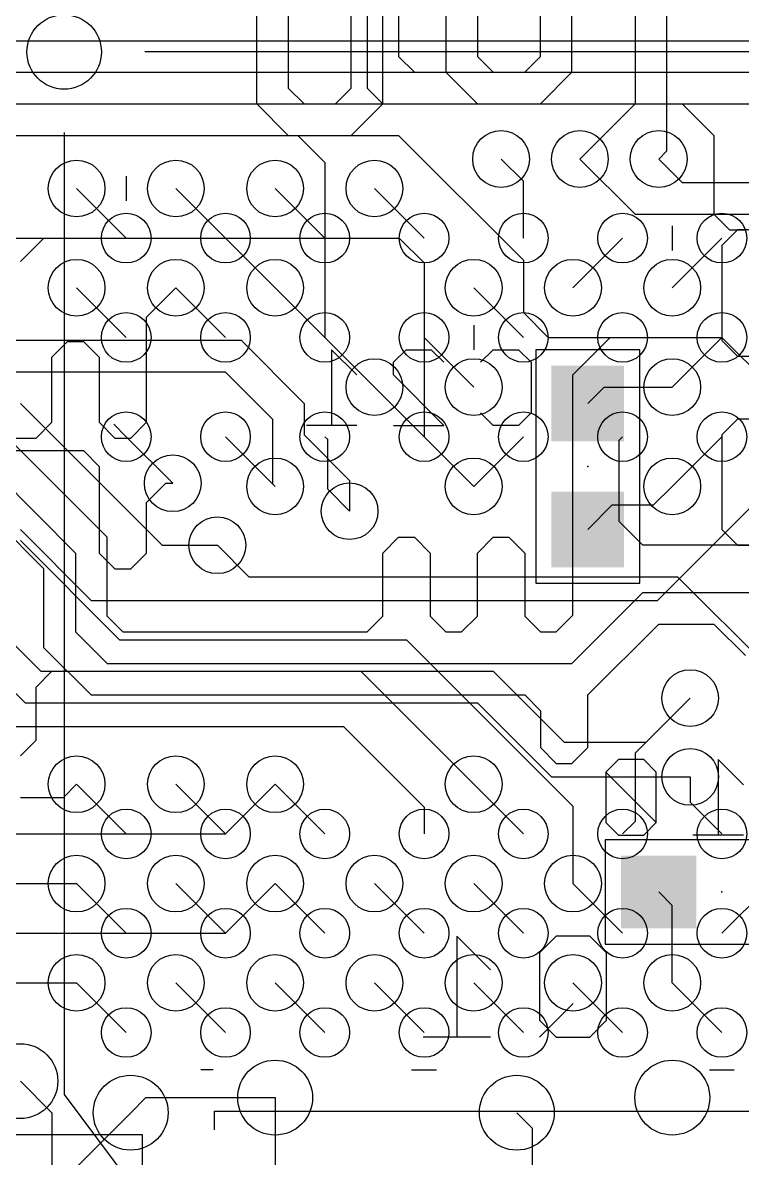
# Model space of a CAD drawing. Extents: x -61 to 136, y 23 to 123.
# Drawn here: x 83.97 to 89.76, y 63.39 to 72.54 of the extents above; entities that cross this region are included whole.
import ezdxf

# ---------------------------------------------------------------- set-up
doc = ezdxf.new("R2010")
doc.units = 0
for name, color, linetype in [('1', 14, 'CONTINUOUS'), ('14', 94, 'CONTINUOUS'), ('16', 134, 'CONTINUOUS'), ('18', 94, 'CONTINUOUS'), ('21', 251, 'CONTINUOUS'), ('22', 54, 'CONTINUOUS'), ('24', 54, 'CONTINUOUS'), ('26', 54, 'CONTINUOUS'), ('3', 214, 'CONTINUOUS'), ('40', 134, 'CONTINUOUS'), ('41', 14, 'CONTINUOUS')]:
    doc.layers.add(name, color=color, linetype=linetype)

# ---------------------------------------------------------------- blocks, each defined once
blk = doc.blocks.new('RECT')
blk.add_solid([(-0.5, -0.5), (0.5, -0.5), (-0.5, 0.5), (0.5, 0.5)])
blk = doc.blocks.new('PIE')
blk.add_circle((0, 0), 0.5)
blk = doc.blocks.new('ROUNDV')
blk.add_circle((0, 0), 0.5)

msp = doc.modelspace()

# ---------------------------------------------------------------- linework, layer by layer
at = {"layer": '1'}
for p, q in [((86.106, 74.6125), (86.106, 72.009)), ((85.852, 71.882), (85.852, 74.4855)), ((86.614, 72.009), (86.614, 74.168)), ((87.63, 74.168), (87.63, 72.263)), ((88.138, 72.263), (88.138, 74.168)), ((89.154, 74.168), (89.154, 71.501)), ((86.868, 71.882), (86.868, 74.041)), ((87.376, 74.041), (87.376, 72.136)), ((88.392, 72.136), (88.392, 74.041)), ((88.9, 74.041), (88.9, 71.882)), ((87.63, 72.263), (87.757, 72.136)), ((88.011, 72.136), (88.138, 72.263)), ((87.376, 72.136), (87.63, 71.882)), ((87.757, 72.136), (88.011, 72.136)), ((88.138, 71.882), (88.392, 72.136)), ((86.106, 72.009), (86.233, 71.882)), ((86.487, 71.882), (86.614, 72.009)), ((86.106, 71.628), (85.852, 71.882)), ((86.233, 71.882), (86.487, 71.882)), ((86.614, 71.628), (86.868, 71.882)), ((87.63, 71.882), (88.138, 71.882)), ((88.9, 71.882), (88.4555, 71.4375)), ((86.106, 71.628), (86.614, 71.628)), ((89.154, 71.501), (89.0905, 71.4375)), ((88, 71.258), (87.8205, 71.4375)), ((84.8, 70.8), (84.4, 71.2)), ((85.6, 70.8), (85.2, 71.2)), ((86.4, 70.8), (86, 71.2)), ((87.2, 70.8), (86.8, 71.2)), ((88, 70.8), (88, 71.258)), ((88.8, 70.8), (88.4, 70.4)), ((89.6, 70.8), (89.2, 70.4)), ((84.8, 70), (84.4, 70.4)), ((85.2, 70.4), (85.6, 70)), ((86, 70.4), (86.4, 70)), ((88, 70), (87.6, 70.4)), ((87.2, 70), (87.6, 69.6)), ((88.4, 69.7), (88.7, 70)), ((88.7, 70), (88.8, 70)), ((89.2, 69.6), (89.6, 70)), ((88.4, 67.7625), (88.4, 69.7)), ((86.8, 69.6), (87.2, 69.2)), ((83.947, 69.469), (85.09, 68.326)), ((84.6455, 68.3895), (83.693, 69.342)), ((84.8, 69.2), (84.7, 69.3)), ((83.439, 69.215), (84.3915, 68.2625)), ((85.175, 68.825), (84.8, 69.2)), ((86, 68.8), (85.6, 69.2)), ((86.4235, 69.1765), (86.4, 69.2)), ((86.4235, 68.7765), (86.4235, 69.1765)), ((87.6, 68.8), (88, 69.2)), ((88.773, 69.173), (88.8, 69.2)), ((88.773, 68.5165), (88.773, 69.173)), ((89.2, 68.8), (89.6, 69.2)), ((84.1375, 68.1355), (83.185, 69.088)), ((86.6, 68.6), (86.4235, 68.7765)), ((88.9635, 68.326), (88.773, 68.5165)), ((84.6455, 67.7545), (84.6455, 68.3895)), ((86.868, 68.2625), (86.995, 68.3895)), ((86.995, 68.3895), (87.122, 68.3895)), ((87.122, 68.3895), (87.249, 68.2625)), ((87.63, 68.2625), (87.757, 68.3895)), ((87.757, 68.3895), (87.884, 68.3895)), ((87.884, 68.3895), (88.011, 68.2625)), ((84.3915, 68.2625), (84.3915, 67.6275)), ((85.09, 68.326), (85.5345, 68.326)), ((86.868, 67.7545), (86.868, 68.2625)), ((87.249, 68.2625), (87.249, 67.7545)), ((87.63, 67.7545), (87.63, 68.2625)), ((88.011, 68.2625), (88.011, 67.7545)), ((89.8728, 68.326), (88.9635, 68.326)), ((84.1375, 67.5005), (84.1375, 68.1355)), ((88.392, 67.3735), (88.9635, 67.945)), ((88.9635, 67.945), (89.8728, 67.945)), ((84.7725, 67.6275), (84.6455, 67.7545)), ((86.741, 67.6275), (86.868, 67.7545)), ((87.249, 67.7545), (87.376, 67.6275)), ((87.503, 67.6275), (87.63, 67.7545)), ((88.011, 67.7545), (88.138, 67.6275)), ((88.265, 67.6275), (88.4, 67.7625)), ((84.3915, 67.6275), (84.6455, 67.3735)), ((84.7725, 67.6275), (86.741, 67.6275)), ((87.376, 67.6275), (87.503, 67.6275)), ((88.138, 67.6275), (88.265, 67.6275)), ((88.519, 67.1195), (89.0905, 67.691)), ((89.0905, 67.691), (89.535, 67.691)), ((89.535, 67.691), (89.789, 67.437)), ((84.5185, 67.1195), (84.1375, 67.5005)), ((84.6455, 67.3735), (88.392, 67.3735)), ((84.5185, 67.1195), (88.011, 67.1195)), ((88.011, 67.1195), (88.138, 66.9925)), ((88.519, 66.6953), (88.519, 67.1195)), ((89.3445, 67.0941), (88.9, 66.6496)), ((88.138, 66.9925), (88.138, 66.6953)), ((83.82, 66.8655), (86.5505, 66.8655)), ((86.5505, 66.8655), (87.2, 66.216)), ((88.138, 66.6953), (88.265, 66.5683)), ((88.392, 66.5683), (88.519, 66.6953)), ((88.9, 66.6496), (88.9, 66.1)), ((88.265, 66.5683), (88.392, 66.5683)), ((89.3445, 66.4591), (89.3445, 66.2555)), ((84.4, 66.4), (84.8, 66)), ((85.6, 66), (85.2, 66.4)), ((86, 66.4), (86.4, 66)), ((87.6, 66.4), (88, 66)), ((89.3445, 66.2555), (89.6, 66)), ((87.2, 66.216), (87.2, 66)), ((88.9, 66.1), (88.8, 66)), ((84.4, 65.6), (84.8, 65.2)), ((85.6, 65.2), (85.2, 65.6)), ((86, 65.6), (86.4, 65.2)), ((87.2, 65.2), (86.8, 65.6)), ((88, 65.2), (87.6, 65.6)), ((88.4, 65.6), (88.8, 65.2)), ((90, 65.6), (89.6, 65.2)), ((83.663, 64.8), (84.4, 64.8)), ((84.4, 64.8), (84.8, 64.4)), ((85.6, 64.4), (85.2, 64.8)), ((86, 64.8), (86.4, 64.4)), ((87.2, 64.4), (86.8, 64.8)), ((88, 64.4), (87.6, 64.8)), ((88.8, 64.4), (88.4, 64.8)), ((89.6, 64.4), (89.2, 64.8)), ((83.947, 64.008), (84.201, 63.754)), ((86, 63.875), (86, 62.103)), ((84.201, 63.754), (84.201, 62.1665)), ((88.0745, 63.627), (87.9475, 63.754)), ((88.0745, 62.103), (88.0745, 63.627))]:
    msp.add_line(p, q, dxfattribs=at)
at = {"layer": '14'}
for p, q in [((78.41, 72.39), (90.297, 72.39)), ((78.136, 72.136), (90.17, 72.136)), ((80.518, 71.882), (89.281, 71.882)), ((89.281, 71.882), (89.535, 71.628)), ((81.026, 71.628), (86.1822, 71.628)), ((86.1822, 71.628), (86.4, 71.4102)), ((89.535, 71.628), (89.535, 70.993)), ((86.4, 71.4102), (86.4, 70)), ((89.535, 70.993), (89.662, 70.866)), ((89.662, 70.866), (89.789, 70.866)), ((83.947, 70.612), (84.135, 70.8)), ((84.135, 70.8), (85.6, 70.8)), ((85.6, 70.8), (86, 70.4)), ((84.963, 70.163), (85.2, 70.4)), ((84.963, 69.3166), (84.963, 70.163)), ((86.4, 70), (86.8, 69.6)), ((84.201, 69.8398), (84.328, 69.9668)), ((84.328, 69.9668), (84.455, 69.9668)), ((84.455, 69.9668), (84.582, 69.8398)), ((84.201, 69.3166), (84.201, 69.8398)), ((84.582, 69.8398), (84.582, 69.3166)), ((84.074, 69.1896), (84.201, 69.3166)), ((84.582, 69.3166), (84.709, 69.1896)), ((84.836, 69.1896), (84.963, 69.3166)), ((82.5246, 69.1896), (84.074, 69.1896)), ((84.709, 69.1896), (84.836, 69.1896))]:
    msp.add_line(p, q, dxfattribs=at)
at = {"layer": '16'}
for p, q in [((80.899, 72.39), (90.297, 72.39)), ((81.026, 72.136), (90.17, 72.136)), ((82.042, 71.882), (90.043, 71.882)), ((82.423, 71.628), (86.995, 71.628)), ((86.995, 71.628), (88, 70.623)), ((88.4555, 71.4375), (88.9, 70.993)), ((89.0905, 71.4375), (89.281, 71.247)), ((89.281, 71.247), (90.17, 71.247)), ((88.9, 70.993), (90.043, 70.993)), ((83.6955, 70.8), (87, 70.8)), ((87, 70.8), (87.2, 70.6)), ((87.2, 70.6), (87.2, 69.2)), ((88, 70.623), (88, 70.2)), ((88, 70.2), (88.2, 70)), ((88.2, 70), (89.6, 70)), ((89.6, 70), (90.8, 68.8)), ((83.693, 69.977), (85.725, 69.977)), ((85.725, 69.977), (86.233, 69.469)), ((83.82, 69.723), (85.598, 69.723)), ((85.598, 69.723), (85.979, 69.342)), ((88.519, 69.469), (88.65, 69.6)), ((88.65, 69.6), (89.2, 69.6)), ((86.233, 69.469), (86.233, 69.215)), ((85.979, 69.342), (85.979, 68.821)), ((86.233, 69.215), (86.6, 68.848)), ((87.2, 69.2), (87.6, 68.8)), ((80.772, 69.088), (84.455, 69.088)), ((84.455, 69.088), (84.582, 68.961)), ((84.582, 68.961), (84.582, 68.2625)), ((84.963, 68.6689), (85.1191, 68.825)), ((85.1191, 68.825), (85.175, 68.825)), ((85.979, 68.821), (86, 68.8)), ((86.6, 68.848), (86.6, 68.6)), ((89.05, 68.65), (89.2, 68.8)), ((89.0815, 67.8815), (90, 68.8)), ((84.963, 68.2625), (84.963, 68.6689)), ((88.519, 68.453), (88.716, 68.65)), ((88.716, 68.65), (89.05, 68.65)), ((83.947, 68.453), (84.5185, 67.8815)), ((84.582, 68.2625), (84.709, 68.1355)), ((84.836, 68.1355), (84.963, 68.2625)), ((84.709, 68.1355), (84.836, 68.1355)), ((83.0326, 68.0085), (83.9851, 67.056)), ((84.5185, 67.8815), (89.0815, 67.8815)), ((83.6676, 67.7545), (84.1121, 67.31)), ((84.1121, 67.31), (87.757, 67.31)), ((87.757, 67.31), (88.3285, 66.7385)), ((88.9889, 66.7385), (89.3445, 67.0941)), ((83.9851, 67.056), (87.63, 67.056)), ((87.63, 67.056), (88.2269, 66.4591)), ((88.3285, 66.7385), (88.9889, 66.7385)), ((88.2269, 66.4591), (89.3445, 66.4591)), ((84.294, 66.294), (84.4, 66.4)), ((85.6, 66), (86, 66.4)), ((83.947, 66.294), (84.294, 66.294)), ((83.86, 66), (85.6, 66)), ((83.625, 65.6), (84.4, 65.6)), ((89.2, 65.4225), (89.0905, 65.532)), ((89.2, 64.8), (89.2, 65.4225)), ((84.836, 63.754), (84.957, 63.875)), ((84.957, 63.875), (86, 63.875)), ((84.201, 63.119), (84.836, 63.754))]:
    msp.add_line(p, q, dxfattribs=at)
at = {"layer": '21'}
for p, q in [((97.3, 72.3), (84.95, 72.3)), ((84.3, 71.65), (84.3, 63.9)), ((84.3, 63.9), (85.05, 62.9))]:
    msp.add_line(p, q, dxfattribs=at)
at = {"layer": '22'}
for p, q in [((85.511, 63.6165), (85.511, 63.7665)), ((85.511, 63.7665), (90.511, 63.7665))]:
    msp.add_line(p, q, dxfattribs=at)
at = {"layer": '24'}
for p in [(88.519, 68.961), (89.5985, 65.532)]:
    msp.add_point(p, dxfattribs=at)
at = {"layer": '26'}
for p, q in [((86.6585, 69.6979), (86.4552, 69.9013)), ((86.4552, 69.9013), (86.4552, 69.2912)), ((86.9534, 69.7996), (87.0551, 69.9013)), ((87.0551, 69.9013), (87.2585, 69.9013)), ((87.2585, 69.9013), (87.3602, 69.7996)), ((87.6551, 69.7996), (87.7567, 69.9013)), ((87.7567, 69.9013), (87.9601, 69.9013)), ((87.9601, 69.9013), (88.0618, 69.7996)), ((86.9534, 69.6979), (86.9534, 69.7996)), ((88.0618, 69.7996), (88.0618, 69.3929)), ((87.3602, 69.2912), (86.9534, 69.6979)), ((87.7567, 69.2912), (87.6551, 69.3929)), ((88.0618, 69.3929), (87.9601, 69.2912)), ((86.6585, 69.2912), (86.2518, 69.2912)), ((86.9534, 69.2912), (87.3602, 69.2912)), ((87.9601, 69.2912), (87.7567, 69.2912)), ((88.7665, 66.5993), (88.6648, 66.4976)), ((88.9698, 66.5993), (88.7665, 66.5993)), ((89.0715, 66.4976), (88.9698, 66.5993)), ((89.7732, 66.3959), (89.5698, 66.5993)), ((89.5698, 66.5993), (89.5698, 65.9892)), ((88.6648, 66.4976), (88.6648, 66.0909)), ((89.0715, 66.0909), (88.6648, 66.4976)), ((89.0715, 66.0909), (89.0715, 66.4976)), ((88.6648, 66.0909), (88.7665, 65.9892)), ((88.9698, 65.9892), (89.0715, 66.0909)), ((88.7665, 65.9892), (88.9698, 65.9892)), ((89.7732, 65.9892), (89.3664, 65.9892)), ((87.7359, 64.9059), (87.4647, 65.1771)), ((87.4647, 65.1771), (87.4647, 64.3636)), ((88.2647, 65.1771), (88.1291, 65.0415)), ((88.5358, 65.1771), (88.2647, 65.1771)), ((88.6714, 65.0415), (88.5358, 65.1771)), ((88.1291, 65.0415), (88.1291, 64.4992)), ((88.6714, 64.4992), (88.6714, 65.0415)), ((88.4002, 64.6348), (88.1291, 64.3636)), ((88.1291, 64.4992), (88.2647, 64.3636)), ((88.5358, 64.3636), (88.6714, 64.4992)), ((87.7359, 64.3636), (87.1936, 64.3636)), ((88.2647, 64.3636), (88.5358, 64.3636))]:
    msp.add_line(p, q, dxfattribs=at)
at = {"layer": '3'}
for p, q in [((86.741, 72.898), (86.741, 72.009)), ((86.995, 72.644), (86.995, 72.263)), ((86.995, 72.263), (87.122, 72.136)), ((87.122, 72.136), (90.043, 72.136)), ((86.741, 72.009), (86.868, 71.882)), ((86.868, 71.882), (89.916, 71.882)), ((89.7255, 70.866), (89.6, 70.7405)), ((89.9795, 70.866), (89.7255, 70.866)), ((89.6, 70.7405), (89.6, 69.9755)), ((89.6, 69.9755), (89.7255, 69.85)), ((89.7255, 69.85), (89.9795, 69.85)), ((89.7255, 69.342), (89.6, 69.2165)), ((89.9795, 69.342), (89.7255, 69.342)), ((89.6, 69.2165), (89.6, 68.4515)), ((89.6, 68.4515), (89.7255, 68.326)), ((83.947, 68.3641), (84.7471, 67.564)), ((85.5345, 68.326), (85.7885, 68.072)), ((89.7255, 68.326), (89.9795, 68.326)), ((85.7885, 68.072), (89.2429, 68.072)), ((89.2429, 68.072), (90.3605, 66.9544)), ((84.7471, 67.564), (87.0585, 67.564)), ((87.0585, 67.564), (88.4, 66.2225)), ((84.074, 67.183), (84.201, 67.31)), ((84.201, 67.31), (86.69, 67.31)), ((86.69, 67.31), (87.6, 66.4)), ((84.074, 66.7562), (84.074, 67.183)), ((83.947, 66.6292), (84.074, 66.7562)), ((88.4, 66.2225), (88.4, 65.6)), ((85.6, 65.2), (86, 65.6)), ((83.263, 65.2), (85.6, 65.2))]:
    msp.add_line(p, q, dxfattribs=at)
at = {"layer": '40'}
for p, q in [((88.0999, 69.9008), (88.0999, 68.0212)), ((88.9381, 69.9008), (88.0999, 69.9008)), ((88.9381, 68.0212), (88.9381, 69.9008)), ((88.0999, 68.0212), (88.9381, 68.0212)), ((90.5383, 65.9511), (88.6587, 65.9511)), ((88.6587, 65.9511), (88.6587, 65.1129)), ((88.6587, 65.1129), (90.5383, 65.1129)), ((84.93, 63.576), (83.472, 63.576)), ((84.93, 60.376), (84.93, 63.576))]:
    msp.add_line(p, q, dxfattribs=at)
at = {"layer": '41'}
for p, q in [((84.8, 71.3), (84.8, 71.1)), ((89.2, 70.9), (89.2, 70.7)), ((87.6, 70.1), (87.6, 69.9)), ((85.5, 64.1), (85.4, 64.1)), ((87.1, 64.1), (87.3, 64.1)), ((89.5, 64.1), (89.7, 64.1))]:
    msp.add_line(p, q, dxfattribs=at)

# ---------------------------------------------------------------- block references
at = {"layer": '1'}
for p, xscale, yscale in [((84.3, 72.3), 0.6, 0.6), ((84.8, 70.8), 0.4, 0.4), ((85.6, 70.8), 0.4, 0.4), ((86.4, 70.8), 0.4, 0.4), ((87.2, 70.8), 0.4, 0.4), ((88, 70.8), 0.4, 0.4), ((88.8, 70.8), 0.4, 0.4), ((89.6, 70.8), 0.4, 0.4), ((84.8, 70), 0.4, 0.4), ((85.6, 70), 0.4, 0.4), ((86.4, 70), 0.4, 0.4), ((87.2, 70), 0.4, 0.4), ((88, 70), 0.4, 0.4), ((88.8, 70), 0.4, 0.4), ((89.6, 70), 0.4, 0.4), ((84.8, 69.2), 0.4, 0.4), ((85.6, 69.2), 0.4, 0.4), ((86.4, 69.2), 0.4, 0.4), ((87.2, 69.2), 0.4, 0.4), ((88, 69.2), 0.4, 0.4), ((88.8, 69.2), 0.4, 0.4), ((89.6, 69.2), 0.4, 0.4), ((84.8, 66), 0.4, 0.4), ((85.6, 66), 0.4, 0.4), ((86.4, 66), 0.4, 0.4), ((87.2, 66), 0.4, 0.4), ((88, 66), 0.4, 0.4), ((88.8, 66), 0.4, 0.4), ((89.6, 66), 0.4, 0.4), ((84.8, 65.2), 0.4, 0.4), ((85.6, 65.2), 0.4, 0.4), ((86.4, 65.2), 0.4, 0.4), ((87.2, 65.2), 0.4, 0.4), ((88, 65.2), 0.4, 0.4), ((88.8, 65.2), 0.4, 0.4), ((89.6, 65.2), 0.4, 0.4), ((84.8, 64.4), 0.4, 0.4), ((85.6, 64.4), 0.4, 0.4), ((86.4, 64.4), 0.4, 0.4), ((87.2, 64.4), 0.4, 0.4), ((88, 64.4), 0.4, 0.4), ((88.8, 64.4), 0.4, 0.4), ((89.6, 64.4), 0.4, 0.4)]:
    msp.add_blockref('PIE', p, dxfattribs=dict(at, xscale=xscale, yscale=yscale))
at = {"layer": '16', "xscale": 0.6096, "yscale": 0.5842, "rotation": 270}
for p in [(88.519, 69.469), (88.519, 68.453)]:
    msp.add_blockref('RECT', p, dxfattribs=at)
at = {"layer": '16', "xscale": 0.6096, "yscale": 0.5842}
msp.add_blockref('RECT', (89.0905, 65.532), dxfattribs=at)
at = {"layer": '18'}
for p, xscale, yscale in [((87.8205, 71.4375), 0.4572, 0.4572), ((87.8205, 71.4375), 0.4572, 0.4572), ((87.8205, 71.4375), 0.4572, 0.4572), ((87.8205, 71.4375), 0.4572, 0.4572), ((87.8205, 71.4375), 0.4572, 0.4572), ((87.8205, 71.4375), 0.4572, 0.4572), ((87.8205, 71.4375), 0.4572, 0.4572), ((87.8205, 71.4375), 0.4572, 0.4572), ((88.4555, 71.4375), 0.4572, 0.4572), ((88.4555, 71.4375), 0.4572, 0.4572), ((88.4555, 71.4375), 0.4572, 0.4572), ((88.4555, 71.4375), 0.4572, 0.4572), ((88.4555, 71.4375), 0.4572, 0.4572), ((88.4555, 71.4375), 0.4572, 0.4572), ((88.4555, 71.4375), 0.4572, 0.4572), ((88.4555, 71.4375), 0.4572, 0.4572), ((89.0905, 71.4375), 0.4572, 0.4572), ((89.0905, 71.4375), 0.4572, 0.4572), ((89.0905, 71.4375), 0.4572, 0.4572), ((89.0905, 71.4375), 0.4572, 0.4572), ((89.0905, 71.4375), 0.4572, 0.4572), ((89.0905, 71.4375), 0.4572, 0.4572), ((89.0905, 71.4375), 0.4572, 0.4572), ((89.0905, 71.4375), 0.4572, 0.4572), ((84.4, 71.2), 0.4572, 0.4572), ((84.4, 71.2), 0.4572, 0.4572), ((84.4, 71.2), 0.4572, 0.4572), ((84.4, 71.2), 0.4572, 0.4572), ((84.4, 71.2), 0.4572, 0.4572), ((84.4, 71.2), 0.4572, 0.4572), ((84.4, 71.2), 0.4572, 0.4572), ((84.4, 71.2), 0.4572, 0.4572), ((85.2, 71.2), 0.4572, 0.4572), ((85.2, 71.2), 0.4572, 0.4572), ((85.2, 71.2), 0.4572, 0.4572), ((85.2, 71.2), 0.4572, 0.4572), ((85.2, 71.2), 0.4572, 0.4572), ((85.2, 71.2), 0.4572, 0.4572), ((85.2, 71.2), 0.4572, 0.4572), ((85.2, 71.2), 0.4572, 0.4572), ((86, 71.2), 0.4572, 0.4572), ((86, 71.2), 0.4572, 0.4572), ((86, 71.2), 0.4572, 0.4572), ((86, 71.2), 0.4572, 0.4572), ((86, 71.2), 0.4572, 0.4572), ((86, 71.2), 0.4572, 0.4572), ((86, 71.2), 0.4572, 0.4572), ((86, 71.2), 0.4572, 0.4572), ((86.8, 71.2), 0.4572, 0.4572), ((86.8, 71.2), 0.4572, 0.4572), ((86.8, 71.2), 0.4572, 0.4572), ((86.8, 71.2), 0.4572, 0.4572), ((86.8, 71.2), 0.4572, 0.4572), ((86.8, 71.2), 0.4572, 0.4572), ((86.8, 71.2), 0.4572, 0.4572), ((86.8, 71.2), 0.4572, 0.4572), ((84.4, 70.4), 0.4572, 0.4572), ((84.4, 70.4), 0.4572, 0.4572), ((84.4, 70.4), 0.4572, 0.4572), ((84.4, 70.4), 0.4572, 0.4572), ((84.4, 70.4), 0.4572, 0.4572), ((84.4, 70.4), 0.4572, 0.4572), ((84.4, 70.4), 0.4572, 0.4572), ((84.4, 70.4), 0.4572, 0.4572), ((85.2, 70.4), 0.4572, 0.4572), ((85.2, 70.4), 0.4572, 0.4572), ((85.2, 70.4), 0.4572, 0.4572), ((85.2, 70.4), 0.4572, 0.4572), ((85.2, 70.4), 0.4572, 0.4572), ((85.2, 70.4), 0.4572, 0.4572), ((85.2, 70.4), 0.4572, 0.4572), ((85.2, 70.4), 0.4572, 0.4572), ((86, 70.4), 0.4572, 0.4572), ((86, 70.4), 0.4572, 0.4572), ((86, 70.4), 0.4572, 0.4572), ((86, 70.4), 0.4572, 0.4572), ((86, 70.4), 0.4572, 0.4572), ((86, 70.4), 0.4572, 0.4572), ((86, 70.4), 0.4572, 0.4572), ((86, 70.4), 0.4572, 0.4572), ((87.6, 70.4), 0.4572, 0.4572), ((87.6, 70.4), 0.4572, 0.4572), ((87.6, 70.4), 0.4572, 0.4572), ((87.6, 70.4), 0.4572, 0.4572), ((87.6, 70.4), 0.4572, 0.4572), ((87.6, 70.4), 0.4572, 0.4572), ((87.6, 70.4), 0.4572, 0.4572), ((87.6, 70.4), 0.4572, 0.4572), ((88.4, 70.4), 0.4572, 0.4572), ((88.4, 70.4), 0.4572, 0.4572), ((88.4, 70.4), 0.4572, 0.4572), ((88.4, 70.4), 0.4572, 0.4572), ((88.4, 70.4), 0.4572, 0.4572), ((88.4, 70.4), 0.4572, 0.4572), ((88.4, 70.4), 0.4572, 0.4572), ((88.4, 70.4), 0.4572, 0.4572), ((89.2, 70.4), 0.4572, 0.4572), ((89.2, 70.4), 0.4572, 0.4572), ((89.2, 70.4), 0.4572, 0.4572), ((89.2, 70.4), 0.4572, 0.4572), ((89.2, 70.4), 0.4572, 0.4572), ((89.2, 70.4), 0.4572, 0.4572), ((89.2, 70.4), 0.4572, 0.4572), ((89.2, 70.4), 0.4572, 0.4572), ((86.8, 69.6), 0.4572, 0.4572), ((86.8, 69.6), 0.4572, 0.4572), ((86.8, 69.6), 0.4572, 0.4572), ((86.8, 69.6), 0.4572, 0.4572), ((86.8, 69.6), 0.4572, 0.4572), ((86.8, 69.6), 0.4572, 0.4572), ((86.8, 69.6), 0.4572, 0.4572), ((86.8, 69.6), 0.4572, 0.4572), ((87.6, 69.6), 0.4572, 0.4572), ((87.6, 69.6), 0.4572, 0.4572), ((87.6, 69.6), 0.4572, 0.4572), ((87.6, 69.6), 0.4572, 0.4572), ((87.6, 69.6), 0.4572, 0.4572), ((87.6, 69.6), 0.4572, 0.4572), ((87.6, 69.6), 0.4572, 0.4572), ((87.6, 69.6), 0.4572, 0.4572), ((89.2, 69.6), 0.4572, 0.4572), ((89.2, 69.6), 0.4572, 0.4572), ((89.2, 69.6), 0.4572, 0.4572), ((89.2, 69.6), 0.4572, 0.4572), ((89.2, 69.6), 0.4572, 0.4572), ((89.2, 69.6), 0.4572, 0.4572), ((89.2, 69.6), 0.4572, 0.4572), ((89.2, 69.6), 0.4572, 0.4572), ((85.175, 68.825), 0.4572, 0.4572), ((85.175, 68.825), 0.4572, 0.4572), ((85.175, 68.825), 0.4572, 0.4572), ((85.175, 68.825), 0.4572, 0.4572), ((85.175, 68.825), 0.4572, 0.4572), ((85.175, 68.825), 0.4572, 0.4572), ((85.175, 68.825), 0.4572, 0.4572), ((85.175, 68.825), 0.4572, 0.4572), ((86, 68.8), 0.4572, 0.4572), ((86, 68.8), 0.4572, 0.4572), ((86, 68.8), 0.4572, 0.4572), ((86, 68.8), 0.4572, 0.4572), ((86, 68.8), 0.4572, 0.4572), ((86, 68.8), 0.4572, 0.4572), ((86, 68.8), 0.4572, 0.4572), ((86, 68.8), 0.4572, 0.4572), ((87.6, 68.8), 0.4572, 0.4572), ((87.6, 68.8), 0.4572, 0.4572), ((87.6, 68.8), 0.4572, 0.4572), ((87.6, 68.8), 0.4572, 0.4572), ((87.6, 68.8), 0.4572, 0.4572), ((87.6, 68.8), 0.4572, 0.4572), ((87.6, 68.8), 0.4572, 0.4572), ((87.6, 68.8), 0.4572, 0.4572), ((89.2, 68.8), 0.4572, 0.4572), ((89.2, 68.8), 0.4572, 0.4572), ((89.2, 68.8), 0.4572, 0.4572), ((89.2, 68.8), 0.4572, 0.4572), ((89.2, 68.8), 0.4572, 0.4572), ((89.2, 68.8), 0.4572, 0.4572), ((89.2, 68.8), 0.4572, 0.4572), ((89.2, 68.8), 0.4572, 0.4572), ((86.6, 68.6), 0.4572, 0.4572), ((86.6, 68.6), 0.4572, 0.4572), ((86.6, 68.6), 0.4572, 0.4572), ((86.6, 68.6), 0.4572, 0.4572), ((86.6, 68.6), 0.4572, 0.4572), ((86.6, 68.6), 0.4572, 0.4572), ((86.6, 68.6), 0.4572, 0.4572), ((86.6, 68.6), 0.4572, 0.4572), ((85.5345, 68.326), 0.4572, 0.4572), ((85.5345, 68.326), 0.4572, 0.4572), ((85.5345, 68.326), 0.4572, 0.4572), ((85.5345, 68.326), 0.4572, 0.4572), ((85.5345, 68.326), 0.4572, 0.4572), ((85.5345, 68.326), 0.4572, 0.4572), ((85.5345, 68.326), 0.4572, 0.4572), ((85.5345, 68.326), 0.4572, 0.4572), ((89.3445, 67.0941), 0.4572, 0.4572), ((89.3445, 67.0941), 0.4572, 0.4572), ((89.3445, 67.0941), 0.4572, 0.4572), ((89.3445, 67.0941), 0.4572, 0.4572), ((89.3445, 67.0941), 0.4572, 0.4572), ((89.3445, 67.0941), 0.4572, 0.4572), ((89.3445, 67.0941), 0.4572, 0.4572), ((89.3445, 67.0941), 0.4572, 0.4572), ((84.4, 66.4), 0.4572, 0.4572), ((84.4, 66.4), 0.4572, 0.4572), ((84.4, 66.4), 0.4572, 0.4572), ((84.4, 66.4), 0.4572, 0.4572), ((84.4, 66.4), 0.4572, 0.4572), ((84.4, 66.4), 0.4572, 0.4572), ((84.4, 66.4), 0.4572, 0.4572), ((84.4, 66.4), 0.4572, 0.4572), ((85.2, 66.4), 0.4572, 0.4572), ((85.2, 66.4), 0.4572, 0.4572), ((85.2, 66.4), 0.4572, 0.4572), ((85.2, 66.4), 0.4572, 0.4572), ((85.2, 66.4), 0.4572, 0.4572), ((85.2, 66.4), 0.4572, 0.4572), ((85.2, 66.4), 0.4572, 0.4572), ((85.2, 66.4), 0.4572, 0.4572), ((86, 66.4), 0.4572, 0.4572), ((86, 66.4), 0.4572, 0.4572), ((86, 66.4), 0.4572, 0.4572), ((86, 66.4), 0.4572, 0.4572), ((86, 66.4), 0.4572, 0.4572), ((86, 66.4), 0.4572, 0.4572), ((86, 66.4), 0.4572, 0.4572), ((86, 66.4), 0.4572, 0.4572), ((87.6, 66.4), 0.4572, 0.4572), ((87.6, 66.4), 0.4572, 0.4572), ((87.6, 66.4), 0.4572, 0.4572), ((87.6, 66.4), 0.4572, 0.4572), ((87.6, 66.4), 0.4572, 0.4572), ((87.6, 66.4), 0.4572, 0.4572), ((87.6, 66.4), 0.4572, 0.4572), ((87.6, 66.4), 0.4572, 0.4572), ((89.3445, 66.4591), 0.4572, 0.4572), ((89.3445, 66.4591), 0.4572, 0.4572), ((89.3445, 66.4591), 0.4572, 0.4572), ((89.3445, 66.4591), 0.4572, 0.4572), ((89.3445, 66.4591), 0.4572, 0.4572), ((89.3445, 66.4591), 0.4572, 0.4572), ((89.3445, 66.4591), 0.4572, 0.4572), ((89.3445, 66.4591), 0.4572, 0.4572), ((84.4, 65.6), 0.4572, 0.4572), ((84.4, 65.6), 0.4572, 0.4572), ((84.4, 65.6), 0.4572, 0.4572), ((84.4, 65.6), 0.4572, 0.4572), ((84.4, 65.6), 0.4572, 0.4572), ((84.4, 65.6), 0.4572, 0.4572), ((84.4, 65.6), 0.4572, 0.4572), ((84.4, 65.6), 0.4572, 0.4572), ((85.2, 65.6), 0.4572, 0.4572), ((85.2, 65.6), 0.4572, 0.4572), ((85.2, 65.6), 0.4572, 0.4572), ((85.2, 65.6), 0.4572, 0.4572), ((85.2, 65.6), 0.4572, 0.4572), ((85.2, 65.6), 0.4572, 0.4572), ((85.2, 65.6), 0.4572, 0.4572), ((85.2, 65.6), 0.4572, 0.4572), ((86, 65.6), 0.4572, 0.4572), ((86, 65.6), 0.4572, 0.4572), ((86, 65.6), 0.4572, 0.4572), ((86, 65.6), 0.4572, 0.4572), ((86, 65.6), 0.4572, 0.4572), ((86, 65.6), 0.4572, 0.4572), ((86, 65.6), 0.4572, 0.4572), ((86, 65.6), 0.4572, 0.4572), ((86.8, 65.6), 0.4572, 0.4572), ((86.8, 65.6), 0.4572, 0.4572), ((86.8, 65.6), 0.4572, 0.4572), ((86.8, 65.6), 0.4572, 0.4572), ((86.8, 65.6), 0.4572, 0.4572), ((86.8, 65.6), 0.4572, 0.4572), ((86.8, 65.6), 0.4572, 0.4572), ((86.8, 65.6), 0.4572, 0.4572), ((87.6, 65.6), 0.4572, 0.4572), ((87.6, 65.6), 0.4572, 0.4572), ((87.6, 65.6), 0.4572, 0.4572), ((87.6, 65.6), 0.4572, 0.4572), ((87.6, 65.6), 0.4572, 0.4572), ((87.6, 65.6), 0.4572, 0.4572), ((87.6, 65.6), 0.4572, 0.4572), ((87.6, 65.6), 0.4572, 0.4572), ((88.4, 65.6), 0.4572, 0.4572), ((88.4, 65.6), 0.4572, 0.4572), ((88.4, 65.6), 0.4572, 0.4572), ((88.4, 65.6), 0.4572, 0.4572), ((88.4, 65.6), 0.4572, 0.4572), ((88.4, 65.6), 0.4572, 0.4572), ((88.4, 65.6), 0.4572, 0.4572), ((88.4, 65.6), 0.4572, 0.4572), ((84.4, 64.8), 0.4572, 0.4572), ((84.4, 64.8), 0.4572, 0.4572), ((84.4, 64.8), 0.4572, 0.4572), ((84.4, 64.8), 0.4572, 0.4572), ((84.4, 64.8), 0.4572, 0.4572), ((84.4, 64.8), 0.4572, 0.4572), ((84.4, 64.8), 0.4572, 0.4572), ((84.4, 64.8), 0.4572, 0.4572), ((85.2, 64.8), 0.4572, 0.4572), ((85.2, 64.8), 0.4572, 0.4572), ((85.2, 64.8), 0.4572, 0.4572), ((85.2, 64.8), 0.4572, 0.4572), ((85.2, 64.8), 0.4572, 0.4572), ((85.2, 64.8), 0.4572, 0.4572), ((85.2, 64.8), 0.4572, 0.4572), ((85.2, 64.8), 0.4572, 0.4572), ((86, 64.8), 0.4572, 0.4572), ((86, 64.8), 0.4572, 0.4572), ((86, 64.8), 0.4572, 0.4572), ((86, 64.8), 0.4572, 0.4572), ((86, 64.8), 0.4572, 0.4572), ((86, 64.8), 0.4572, 0.4572), ((86, 64.8), 0.4572, 0.4572), ((86, 64.8), 0.4572, 0.4572), ((86.8, 64.8), 0.4572, 0.4572), ((86.8, 64.8), 0.4572, 0.4572), ((86.8, 64.8), 0.4572, 0.4572), ((86.8, 64.8), 0.4572, 0.4572), ((86.8, 64.8), 0.4572, 0.4572), ((86.8, 64.8), 0.4572, 0.4572), ((86.8, 64.8), 0.4572, 0.4572), ((86.8, 64.8), 0.4572, 0.4572), ((87.6, 64.8), 0.4572, 0.4572), ((87.6, 64.8), 0.4572, 0.4572), ((87.6, 64.8), 0.4572, 0.4572), ((87.6, 64.8), 0.4572, 0.4572), ((87.6, 64.8), 0.4572, 0.4572), ((87.6, 64.8), 0.4572, 0.4572), ((87.6, 64.8), 0.4572, 0.4572), ((87.6, 64.8), 0.4572, 0.4572), ((88.4, 64.8), 0.4572, 0.4572), ((88.4, 64.8), 0.4572, 0.4572), ((88.4, 64.8), 0.4572, 0.4572), ((88.4, 64.8), 0.4572, 0.4572), ((88.4, 64.8), 0.4572, 0.4572), ((88.4, 64.8), 0.4572, 0.4572), ((88.4, 64.8), 0.4572, 0.4572), ((88.4, 64.8), 0.4572, 0.4572), ((89.2, 64.8), 0.4572, 0.4572), ((89.2, 64.8), 0.4572, 0.4572), ((89.2, 64.8), 0.4572, 0.4572), ((89.2, 64.8), 0.4572, 0.4572), ((89.2, 64.8), 0.4572, 0.4572), ((89.2, 64.8), 0.4572, 0.4572), ((89.2, 64.8), 0.4572, 0.4572), ((89.2, 64.8), 0.4572, 0.4572), ((83.947, 64.008), 0.6032, 0.6032), ((83.947, 64.008), 0.6032, 0.6032), ((83.947, 64.008), 0.6032, 0.6032), ((83.947, 64.008), 0.6032, 0.6032), ((83.947, 64.008), 0.6032, 0.6032), ((83.947, 64.008), 0.6032, 0.6032), ((83.947, 64.008), 0.6032, 0.6032), ((83.947, 64.008), 0.6032, 0.6032), ((86, 63.875), 0.6032, 0.6032), ((86, 63.875), 0.6032, 0.6032), ((86, 63.875), 0.6032, 0.6032), ((86, 63.875), 0.6032, 0.6032), ((86, 63.875), 0.6032, 0.6032), ((86, 63.875), 0.6032, 0.6032), ((86, 63.875), 0.6032, 0.6032), ((86, 63.875), 0.6032, 0.6032), ((89.2, 63.875), 0.6032, 0.6032), ((89.2, 63.875), 0.6032, 0.6032), ((89.2, 63.875), 0.6032, 0.6032), ((89.2, 63.875), 0.6032, 0.6032), ((89.2, 63.875), 0.6032, 0.6032), ((89.2, 63.875), 0.6032, 0.6032), ((89.2, 63.875), 0.6032, 0.6032), ((89.2, 63.875), 0.6032, 0.6032), ((84.836, 63.754), 0.6032, 0.6032), ((84.836, 63.754), 0.6032, 0.6032), ((84.836, 63.754), 0.6032, 0.6032), ((84.836, 63.754), 0.6032, 0.6032), ((84.836, 63.754), 0.6032, 0.6032), ((84.836, 63.754), 0.6032, 0.6032), ((84.836, 63.754), 0.6032, 0.6032), ((84.836, 63.754), 0.6032, 0.6032), ((87.9475, 63.754), 0.6032, 0.6032), ((87.9475, 63.754), 0.6032, 0.6032), ((87.9475, 63.754), 0.6032, 0.6032), ((87.9475, 63.754), 0.6032, 0.6032), ((87.9475, 63.754), 0.6032, 0.6032), ((87.9475, 63.754), 0.6032, 0.6032), ((87.9475, 63.754), 0.6032, 0.6032), ((87.9475, 63.754), 0.6032, 0.6032)]:
    msp.add_blockref('ROUNDV', p, dxfattribs=dict(at, xscale=xscale, yscale=yscale))

doc.saveas('drawing.dxf')
